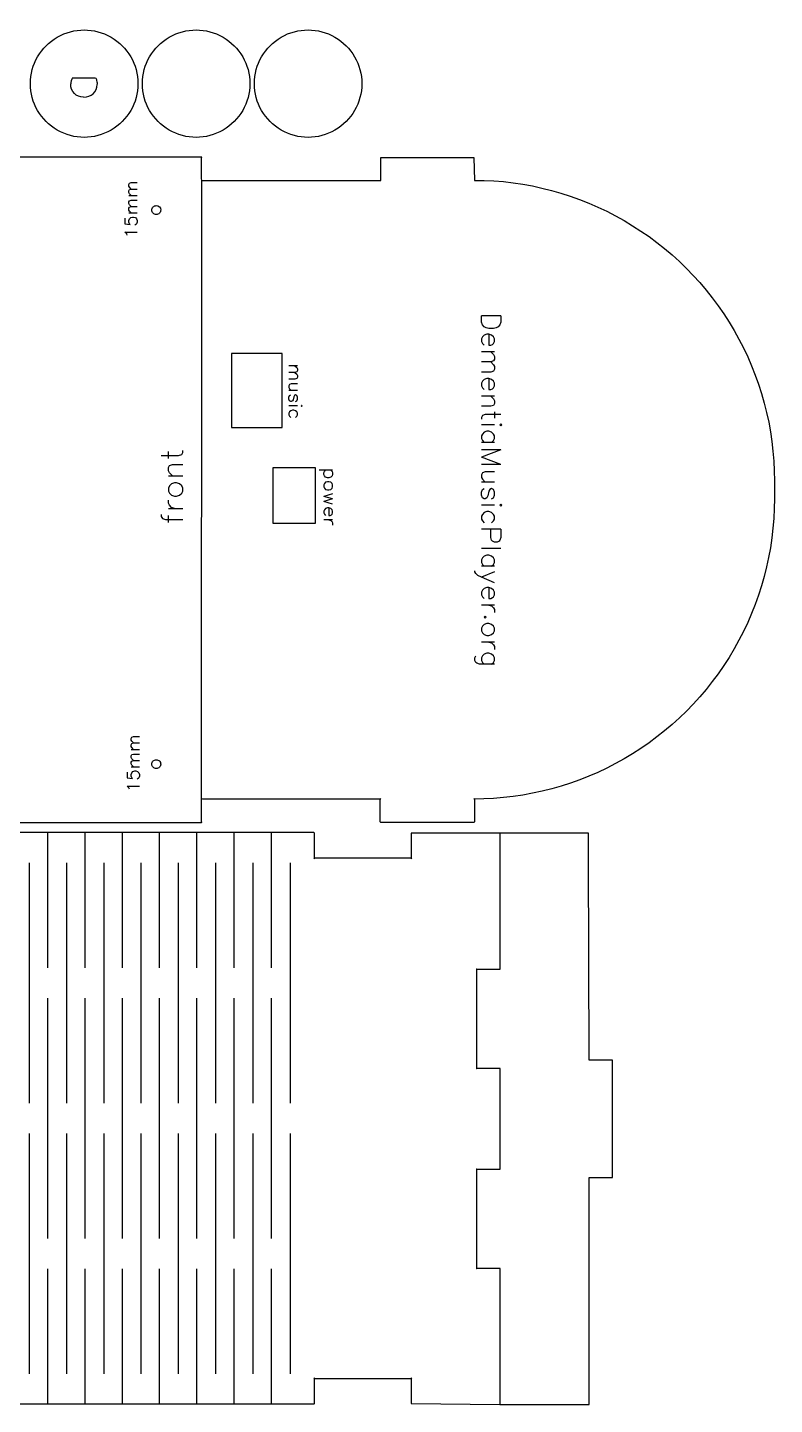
# Model space of a CAD drawing. Extents: x 5 to 388, y 5 to 377.
# Drawn here: x 221.4 to 388.1, y 5 to 312.5 of the extents above; entities that cross this region are included whole.
import ezdxf

# ---------------------------------------------------------------- set-up
doc = ezdxf.new("R2010")
doc.units = 0
doc.layers.add('Your_Design', color=7, linetype='CONTINUOUS')

msp = doc.modelspace()

# ---------------------------------------------------------------- linework, layer by layer
at = {"layer": 'Your_Design', "color": 5}
for points in [[(231.357258, 301.322926), (236.418288, 301.323215)], [(260.192696, 283.606539), (254.993528, 283.606539), (209.493633, 283.606539)], [(290.759984, 278.400337), (300.20889, 278.400019), (300.20889, 283.497376), (321.00991, 283.497376), (321.111912, 278.400019)], [(260.509967, 278.400019), (290.759984, 278.400019)], [(209.493633, 135.005011), (254.993528, 135.005011), (260.192696, 135.005011), (260.294649, 271.323699)], [(388.107696, 211.302211), (388.107696, 207.30217)], [(300.208932, 140.204006), (279.408403, 140.204253), (269.959205, 140.204253), (260.510009, 140.204253)], [(300.107862, 135.106928), (300.107597, 140.305853)], [(321.111781, 140.306029), (321.111517, 135.106685)], [(285.290542, 132.716294), (180.048217, 132.716294), (176.048211, 132.716294), (70.806098, 132.716294), (70.805992, 132.716294), (70.806098, 127.619079), (49.902816, 127.618938), (49.902816, 132.716294), (40.555792, 132.716294), (10.305803, 132.716294)], [(225.884211, 102.505393), (225.884211, 132.716471)], [(234.204545, 102.505393), (234.204545, 132.716471)], [(242.524844, 102.505393), (242.524844, 132.716471)], [(250.845179, 102.505393), (250.845179, 132.716471)], [(259.165513, 102.505393), (259.165513, 132.716471)], [(267.485812, 102.505393), (267.485812, 132.716471)], [(275.806147, 102.505393), (275.806147, 132.716471)], [(285.392107, 126.895884), (285.392107, 132.614694)], [(321.00991, 135.005011), (300.209197, 135.005116)], [(307.02885, 132.615012), (307.02885, 132.614694), (307.02885, 132.614694)], [(307.02885, 132.615012), (307.02885, 126.895884)], [(326.778479, 132.610814), (307.02885, 132.614694)], [(326.880079, 102.296725), (326.880079, 128.058816), (326.880079, 132.523572)], [(346.731992, 10.325018), (346.731992, 55.72301), (346.731992, 55.72301), (351.930991, 55.72301), (351.930991, 55.72301), (351.930991, 81.92601), (351.930991, 81.92601), (346.731992, 81.92601), (346.731992, 81.92601), (346.62999, 127.32501), (346.62999, 132.625009), (346.62999, 132.625066), (346.62999, 132.625066), (326.880114, 132.625715)], [(307.130415, 126.997484), (285.290542, 126.997484)], [(221.724079, 125.954673), (221.724079, 72.294457)], [(230.044378, 125.954673), (230.044378, 72.294457)], [(238.364677, 125.954673), (238.364677, 72.294457)], [(246.685047, 125.954673), (246.685047, 72.294457)], [(255.005346, 125.954673), (255.005346, 72.294457)], [(263.325645, 125.954673), (263.325645, 72.294457)], [(271.646015, 125.954673), (271.646015, 72.294457)], [(279.966349, 125.954673), (279.966349, 72.294457)], [(321.579169, 102.209483), (326.778479, 102.209483)], [(321.680769, 79.969596), (321.680769, 102.296725)], [(225.884211, 42.083379), (225.884211, 95.743737)], [(234.204545, 42.083379), (234.204545, 95.743737)], [(242.524844, 42.083379), (242.524844, 95.743737)], [(250.845179, 42.083379), (250.845179, 95.743737)], [(259.165513, 42.083379), (259.165513, 95.743737)], [(267.485812, 42.083379), (267.485812, 95.743737)], [(275.806147, 42.083379), (275.806147, 95.743737)], [(326.778479, 80.056767), (321.579169, 80.056767)], [(326.880079, 57.642396), (326.880079, 79.969596)], [(221.724079, 65.536646), (221.724079, 11.876359)], [(230.044378, 65.536646), (230.044378, 11.876359)], [(238.364677, 65.536646), (238.364677, 11.876359)], [(246.685047, 65.536646), (246.685047, 11.876359)], [(255.005346, 65.536646), (255.005346, 11.876359)], [(263.325645, 65.536646), (263.325645, 11.876359)], [(271.646015, 65.536646), (271.646015, 11.876359)], [(279.966349, 65.536646), (279.966349, 11.876359)], [(321.579169, 57.555225), (326.778479, 57.555225)], [(321.680769, 35.315302), (321.680769, 57.642396)], [(225.884211, 5.114632), (225.884211, 35.325568)], [(234.204545, 5.114632), (234.204545, 35.325568)], [(242.524844, 5.114632), (242.524844, 35.325568)], [(250.845179, 5.114632), (250.845179, 35.325568)], [(259.165513, 5.114632), (259.165513, 35.325568)], [(267.485812, 5.114632), (267.485812, 35.325568)], [(275.806147, 5.114632), (275.806147, 35.325568)], [(326.778479, 35.402509), (321.579169, 35.402509)], [(326.880079, 9.553211), (326.880079, 35.315302)], [(10.302028, 5.114455), (49.891632, 5.121864), (49.891632, 10.21922), (70.794915, 10.219079), (70.798443, 5.118159), (70.801971, 5.114632), (285.290542, 5.114632)], [(285.290542, 10.833336), (307.130415, 10.833336)], [(285.392107, 5.216232), (285.392107, 10.934936)], [(307.02885, 10.934936), (307.02885, 5.216232), (307.02885, 5.216232)], [(326.880079, 5.088456), (326.880079, 9.553211)], [(326.880114, 5.023862), (346.731992, 5.024003), (346.731992, 5.024003), (346.731992, 10.325018)], [(307.02885, 5.216232), (326.778479, 5.001249)]]:
    msp.add_lwpolyline(points, dxfattribs=at)
for points in [[(245.994994, 300.00001)], [(270.994997, 300.00001)], [(295.995001, 300.00001)], [(250.095643, 270.768568)], [(278.176828, 239.699584), (267.577482, 239.699584), (266.880157, 239.699838), (266.880157, 223.208423), (278.176828, 223.208172)], [(285.629703, 201.804305), (285.629703, 214.19272), (276.138287, 214.19272), (276.138287, 201.804305)], [(250.095643, 147.021574)]]:
    msp.add_lwpolyline(points, close=True, dxfattribs=at)
at = {"layer": 'Your_Design', "color": 1}
for points in [[(244.528923, 276.457603), (244.138685, 276.847841), (244.008606, 277.108), (244.008606, 277.498237), (244.138685, 277.758396), (244.528923, 277.888475), (245.829715, 277.888475)], [(244.528923, 275.026732), (244.138685, 275.416969), (244.008606, 275.677128), (244.008606, 276.067366), (244.138685, 276.327524), (244.528923, 276.457603), (245.829715, 276.457603)], [(244.008606, 275.026732), (245.829715, 275.026732)], [(244.528923, 272.555226), (244.138685, 272.945464), (244.008606, 273.205622), (244.008606, 273.59586), (244.138685, 273.856018), (244.528923, 273.986098), (245.829715, 273.986098)], [(244.528923, 271.124354), (244.138685, 271.514592), (244.008606, 271.77475), (244.008606, 272.164988), (244.138685, 272.425147), (244.528923, 272.555226), (245.829715, 272.555226)], [(244.008606, 271.124354), (245.829715, 271.124354)], [(243.098051, 269.953641), (243.098051, 268.652848), (244.268764, 268.522769), (244.138685, 268.652848), (244.008606, 269.043086), (244.008606, 269.433324), (244.138685, 269.823562), (244.398843, 270.08372), (244.789081, 270.213799), (245.04924, 270.213799), (245.439477, 270.08372), (245.699636, 269.823562), (245.829715, 269.433324), (245.829715, 269.043086), (245.699636, 268.652848), (245.569557, 268.522769), (245.309398, 268.39269)], [(243.618368, 266.181343), (243.488289, 266.441501), (243.098051, 266.831739), (245.829715, 266.831739)], [(327.027185, 248.173494), (322.691443, 248.173494)], [(327.027185, 248.173494), (327.027185, 246.728252), (326.820721, 246.108862), (326.407793, 245.695936), (325.994865, 245.489473), (325.375474, 245.28301), (324.343154, 245.28301), (323.723763, 245.489473), (323.310835, 245.695936), (322.897907, 246.108862), (322.691443, 246.728252), (322.691443, 248.173494)], [(324.343154, 244.044231), (324.343154, 241.566673), (324.756082, 241.566673), (325.16901, 241.773136), (325.375474, 241.9796), (325.581938, 242.392526), (325.581938, 243.011915), (325.375474, 243.424842), (324.962546, 243.837768), (324.343154, 244.044231), (323.930227, 244.044231), (323.310835, 243.837768), (322.897907, 243.424842), (322.691443, 243.011915), (322.691443, 242.392526), (322.897907, 241.9796), (323.310835, 241.566673)], [(325.581938, 240.121431), (322.691443, 240.121431)], [(324.756082, 240.121431), (325.375474, 239.502042), (325.581938, 239.089116), (325.581938, 238.469726), (325.375474, 238.0568), (324.756082, 237.850337), (322.691443, 237.850337)], [(281.601314, 237.008423), (279.699906, 237.008423)], [(281.058054, 237.008423), (281.465499, 236.600979), (281.601314, 236.329349), (281.601314, 235.921905), (281.465499, 235.650275), (281.058054, 235.51446), (279.699906, 235.51446)], [(324.756082, 237.850337), (325.375474, 237.230947), (325.581938, 236.818021), (325.581938, 236.198632), (325.375474, 235.785705), (324.756082, 235.579242), (322.691443, 235.579242)], [(281.058054, 235.51446), (281.465499, 235.107016), (281.601314, 234.835386), (281.601314, 234.427941), (281.465499, 234.156312), (281.058054, 234.020497), (279.699906, 234.020497)], [(324.343154, 234.134), (324.343154, 231.656443), (324.756082, 231.656443), (325.16901, 231.862906), (325.375474, 232.069369), (325.581938, 232.482295), (325.581938, 233.101685), (325.375474, 233.514611), (324.962546, 233.927537), (324.343154, 234.134), (323.930227, 234.134), (323.310835, 233.927537), (322.897907, 233.514611), (322.691443, 233.101685), (322.691443, 232.482295), (322.897907, 232.069369), (323.310835, 231.656443)], [(281.601314, 232.933978), (280.243165, 232.933978), (279.835721, 232.798163), (279.699906, 232.526534), (279.699906, 232.119089), (279.835721, 231.84746), (280.243165, 231.440015)], [(281.601314, 231.440015), (279.699906, 231.440015)], [(281.193869, 228.995348), (281.465499, 229.131163), (281.601314, 229.538607), (281.601314, 229.946052), (281.465499, 230.353496), (281.193869, 230.489311), (280.92224, 230.353496), (280.786425, 230.081867), (280.65061, 229.402792), (280.514795, 229.131163), (280.243165, 228.995348), (280.107351, 228.995348), (279.835721, 229.131163), (279.699906, 229.538607), (279.699906, 229.946052), (279.835721, 230.353496), (280.107351, 230.489311)], [(281.601314, 228.044644), (279.699906, 228.044644)], [(325.581938, 230.211201), (322.691443, 230.211201)], [(324.756082, 230.211201), (325.375474, 229.591811), (325.581938, 229.178885), (325.581938, 228.559496), (325.375474, 228.146569), (324.756082, 227.940106), (322.691443, 227.940106)], [(281.193869, 225.464162), (281.465499, 225.735792), (281.601314, 226.007422), (281.601314, 226.414866), (281.465499, 226.686496), (281.193869, 226.958125), (280.786425, 227.09394), (280.514795, 227.09394), (280.107351, 226.958125), (279.835721, 226.686496), (279.699906, 226.414866), (279.699906, 226.007422), (279.835721, 225.735792), (280.107351, 225.464162)], [(327.027185, 226.081938), (323.517299, 226.081938), (322.897907, 225.875475), (322.691443, 225.462549), (322.691443, 225.049622)], [(325.581938, 226.701327), (325.581938, 225.256085)], [(325.581938, 223.810843), (322.691443, 223.810843)], [(324.962546, 219.888044), (325.375474, 220.30097), (325.581938, 220.713896), (325.581938, 221.333286), (325.375474, 221.746212), (324.962546, 222.159138), (324.343154, 222.365601), (323.930227, 222.365601), (323.310835, 222.159138), (322.897907, 221.746212), (322.691443, 221.333286), (322.691443, 220.713896), (322.897907, 220.30097), (323.310835, 219.888044)], [(325.581938, 219.888044), (322.691443, 219.888044)], [(251.22712, 216.960629), (255.090757, 216.960629), (255.772575, 217.187902), (255.999847, 217.642447), (255.999847, 218.096993)], [(252.818029, 216.278811), (252.818029, 217.86972)], [(327.027185, 218.236339), (322.691443, 218.236339)], [(327.027185, 218.236339), (322.691443, 216.584634)], [(327.027185, 214.932928), (322.691443, 216.584634)], [(253.72712, 212.415175), (253.045302, 213.096993), (252.818029, 213.551538), (252.818029, 214.233357), (253.045302, 214.687902), (253.72712, 214.915175), (255.999847, 214.915175)], [(252.818029, 212.415175), (255.999847, 212.415175)], [(289.472355, 213.668356), (286.477466, 213.668356)], [(289.044514, 213.668356), (289.329741, 213.383129), (289.472355, 213.097901), (289.472355, 212.67006), (289.329741, 212.384832), (289.044514, 212.099604), (288.616672, 211.956991), (288.331445, 211.956991), (287.903603, 212.099604), (287.618376, 212.384832), (287.475762, 212.67006), (287.475762, 213.097901), (287.618376, 213.383129), (287.903603, 213.668356)], [(327.027185, 214.932928), (322.691443, 214.932928)], [(325.581938, 213.281223), (323.517299, 213.281223), (322.897907, 213.07476), (322.691443, 212.661834), (322.691443, 212.042445), (322.897907, 211.629518), (323.517299, 211.010129)], [(325.581938, 211.010129), (322.691443, 211.010129)], [(324.962546, 207.293792), (325.375474, 207.500256), (325.581938, 208.119645), (325.581938, 208.739034), (325.375474, 209.358424), (324.962546, 209.564887), (324.549618, 209.358424), (324.343154, 208.945497), (324.136691, 207.913182), (323.930227, 207.500256), (323.517299, 207.293792), (323.310835, 207.293792), (322.897907, 207.500256), (322.691443, 208.119645), (322.691443, 208.739034), (322.897907, 209.358424), (323.310835, 209.564887)], [(254.181666, 205.142448), (253.499847, 205.36972), (253.045302, 205.824266), (252.818029, 206.278811), (252.818029, 206.960629)], [(289.472355, 208.391646), (287.475762, 207.821191)], [(289.472355, 207.250736), (287.475762, 207.821191)], [(289.472355, 207.250736), (287.475762, 206.68028)], [(289.472355, 206.109825), (287.475762, 206.68028)], [(251.22712, 203.778811), (251.22712, 203.324266), (251.454393, 202.86972), (252.136211, 202.642448), (255.999847, 202.642448)], [(252.818029, 205.142448), (255.999847, 205.142448)], [(252.818029, 201.96063), (252.818029, 203.551539)], [(288.616672, 205.254143), (288.616672, 203.542777), (288.9019, 203.542777), (289.187128, 203.685391), (289.329741, 203.828005), (289.472355, 204.113232), (289.472355, 204.541074), (289.329741, 204.826301), (289.044514, 205.111529), (288.616672, 205.254143), (288.331445, 205.254143), (287.903603, 205.111529), (287.618376, 204.826301), (287.475762, 204.541074), (287.475762, 204.113232), (287.618376, 203.828005), (287.903603, 203.542777)], [(325.581938, 205.84855), (322.691443, 205.84855)], [(324.962546, 201.925751), (325.375474, 202.338677), (325.581938, 202.751603), (325.581938, 203.370993), (325.375474, 203.783919), (324.962546, 204.196845), (324.343154, 204.403308), (323.930227, 204.403308), (323.310835, 204.196845), (322.897907, 203.783919), (322.691443, 203.370993), (322.691443, 202.751603), (322.897907, 202.338677), (323.310835, 201.925751)], [(289.472355, 202.544481), (287.475762, 202.544481)], [(288.616672, 202.544481), (289.044514, 202.401867), (289.329741, 202.116639), (289.472355, 201.831412), (289.472355, 201.40357)], [(327.027185, 200.480509), (322.691443, 200.480509)], [(327.027185, 200.480509), (327.027185, 198.622341), (326.820721, 198.002951), (326.614257, 197.796488), (326.201329, 197.590025), (325.581938, 197.590025), (325.16901, 197.796488), (324.962546, 198.002951), (324.756082, 198.622341), (324.756082, 200.480509)], [(327.027185, 196.144783), (322.691443, 196.144783)], [(324.962546, 192.221983), (325.375474, 192.63491), (325.581938, 193.047836), (325.581938, 193.667225), (325.375474, 194.080152), (324.962546, 194.493078), (324.343154, 194.699541), (323.930227, 194.699541), (323.310835, 194.493078), (322.897907, 194.080152), (322.691443, 193.667225), (322.691443, 193.047836), (322.897907, 192.63491), (323.310835, 192.221983)], [(325.581938, 188.505647), (322.691443, 189.744426), (321.865588, 190.157352), (321.45266, 190.570278), (321.246196, 190.983204), (321.246196, 191.189668)], [(325.581938, 192.221983), (322.691443, 192.221983)], [(325.581938, 190.983204), (322.691443, 189.744426)], [(324.343154, 187.473331), (324.343154, 184.995773), (324.756082, 184.995773), (325.16901, 185.202237), (325.375474, 185.4087), (325.581938, 185.821626), (325.581938, 186.441015), (325.375474, 186.853942), (324.962546, 187.266868), (324.343154, 187.473331), (323.930227, 187.473331), (323.310835, 187.266868), (322.897907, 186.853942), (322.691443, 186.441015), (322.691443, 185.821626), (322.897907, 185.4087), (323.310835, 184.995773)], [(325.581938, 183.550532), (322.691443, 183.550532)], [(324.343154, 183.550532), (324.962546, 183.344068), (325.375474, 182.931142), (325.581938, 182.518216), (325.581938, 181.898826)], [(325.581938, 175.292006), (322.691443, 175.292006)], [(324.343154, 175.292006), (324.962546, 175.085543), (325.375474, 174.672617), (325.581938, 174.25969), (325.581938, 173.640301)], [(324.962546, 170.336891), (325.375474, 170.749817), (325.581938, 171.162743), (325.581938, 171.782133), (325.375474, 172.195059), (324.962546, 172.607985), (324.343154, 172.814448), (323.930227, 172.814448), (323.310835, 172.607985), (322.897907, 172.195059), (322.691443, 171.782133), (322.691443, 171.162743), (322.897907, 170.749817), (323.310835, 170.336891)], [(325.581938, 170.336891), (322.278516, 170.336891), (321.659124, 170.543354), (321.45266, 170.749817), (321.246196, 171.162743), (321.246196, 171.782133), (321.45266, 172.195059)], [(245.025796, 152.736944), (244.635558, 153.127182), (244.505479, 153.387341), (244.505479, 153.777578), (244.635558, 154.037737), (245.025796, 154.167816), (246.326588, 154.167816)], [(245.025796, 151.306073), (244.635558, 151.69631), (244.505479, 151.956469), (244.505479, 152.346707), (244.635558, 152.606865), (245.025796, 152.736944), (246.326588, 152.736944)], [(244.505479, 151.306073), (246.326588, 151.306073)], [(245.025796, 148.834567), (244.635558, 149.224805), (244.505479, 149.484963), (244.505479, 149.875201), (244.635558, 150.135359), (245.025796, 150.265439), (246.326588, 150.265439)], [(245.025796, 147.403695), (244.635558, 147.793933), (244.505479, 148.054091), (244.505479, 148.444329), (244.635558, 148.704488), (245.025796, 148.834567), (246.326588, 148.834567)], [(243.594924, 146.232982), (243.594924, 144.932189), (244.765637, 144.80211), (244.635558, 144.932189), (244.505479, 145.322427), (244.505479, 145.712665), (244.635558, 146.102903), (244.895717, 146.363061), (245.285954, 146.49314), (245.546113, 146.49314), (245.936351, 146.363061), (246.196509, 146.102903), (246.326588, 145.712665), (246.326588, 145.322427), (246.196509, 144.932189), (246.06643, 144.80211), (245.806271, 144.672031)], [(244.505479, 147.403695), (246.326588, 147.403695)], [(244.115241, 142.460684), (243.985162, 142.720842), (243.594924, 143.11108), (246.326588, 143.11108)]]:
    msp.add_lwpolyline(points, dxfattribs=at)
for points in [[(282.552018, 228.180459), (282.416203, 228.044644), (282.552018, 227.908829), (282.687833, 228.044644)], [(327.027185, 224.017307), (326.820721, 223.810843), (327.027185, 223.60438), (327.233649, 223.810843)], [(252.818029, 209.006084), (253.045302, 208.551538), (253.499847, 208.096993), (254.181666, 207.86972), (254.636211, 207.86972), (255.318029, 208.096993), (255.772575, 208.551538), (255.999847, 209.006084), (255.999847, 209.687902), (255.772575, 210.142448), (255.318029, 210.596993), (254.636211, 210.824266), (254.181666, 210.824266), (253.499847, 210.596993), (253.045302, 210.142448), (252.818029, 209.687902)], [(289.472355, 210.388239), (289.329741, 210.673467), (289.044514, 210.958694), (288.616672, 211.101308), (288.331445, 211.101308), (287.903603, 210.958694), (287.618376, 210.673467), (287.475762, 210.388239), (287.475762, 209.960398), (287.618376, 209.67517), (287.903603, 209.389942), (288.331445, 209.247329), (288.616672, 209.247329), (289.044514, 209.389942), (289.329741, 209.67517), (289.472355, 209.960398)], [(327.027185, 206.055014), (326.820721, 205.84855), (327.027185, 205.642087), (327.233649, 205.84855)], [(325.581938, 178.388953), (325.375474, 178.801879), (324.962546, 179.214806), (324.343154, 179.421269), (323.930227, 179.421269), (323.310835, 179.214806), (322.897907, 178.801879), (322.691443, 178.388953), (322.691443, 177.769564), (322.897907, 177.356637), (323.310835, 176.943711), (323.930227, 176.737248), (324.343154, 176.737248), (324.962546, 176.943711), (325.375474, 177.356637), (325.581938, 177.769564)], [(323.723763, 180.866511), (323.517299, 181.072974), (323.310835, 180.866511), (323.517299, 180.660048)]]:
    msp.add_lwpolyline(points, close=True, dxfattribs=at)
at = {"layer": 'Your_Design', "color": 5}
for points in [[(228.002494, 310.387985), (231.71376, 312.530685), (236.286228, 312.530685), (239.997494, 310.387985)], [(253.002497, 310.387985), (256.713763, 312.530685), (261.286231, 312.530685), (264.997497, 310.387985)], [(278.002499, 310.387986), (281.713766, 312.530686), (286.286234, 312.530686), (289.997501, 310.387986)], [(222.004994, 300.00001), (222.004994, 304.285411), (224.291228, 308.245284), (228.002494, 310.387985)], [(239.997494, 310.387985), (243.70876, 308.245284), (245.994994, 304.285411), (245.994994, 300.00001)], [(247.004997, 300.00001), (247.004997, 304.285411), (249.291231, 308.245284), (253.002497, 310.387985)], [(264.997497, 310.387985), (268.708763, 308.245284), (270.994997, 304.285411), (270.994997, 300.00001)], [(272.004998, 300.00001), (272.004998, 304.285411), (274.291233, 308.245285), (278.002499, 310.387986)], [(289.997501, 310.387986), (293.708767, 308.245285), (295.995001, 304.285411), (295.995001, 300.00001)], [(228.002494, 289.612035), (224.291228, 291.754735), (222.004994, 295.714609), (222.004994, 300.00001)], [(233.861534, 297.010765), (232.239103, 296.916226), (230.961114, 298.22898), (231.006263, 299.943708)], [(231.412661, 301.310472), (231.181531, 300.963316), (230.99984, 300.357251), (231.006839, 299.956781)], [(233.860229, 297.010599), (235.577489, 296.911287), (236.935082, 298.168859), (236.893, 299.819929)], [(236.415355, 301.323146), (236.519434, 301.318069), (236.628454, 301.162605), (236.718403, 300.890999)], [(236.718403, 300.890999), (236.808352, 300.619392), (236.871851, 300.253919), (236.894915, 299.875079)], [(245.994994, 300.00001), (245.994994, 295.714609), (243.70876, 291.754735), (239.997494, 289.612035)], [(253.002497, 289.612035), (249.291231, 291.754735), (247.004997, 295.714609), (247.004997, 300.00001)], [(270.994997, 300.00001), (270.994997, 295.714609), (268.708763, 291.754735), (264.997497, 289.612035)], [(278.002499, 289.612034), (274.291233, 291.754734), (272.004998, 295.714609), (272.004998, 300.00001)], [(295.995001, 300.00001), (295.995001, 295.714609), (293.708767, 291.754734), (289.997501, 289.612034)], [(239.997494, 289.612035), (236.286228, 287.469335), (231.71376, 287.469335), (228.002494, 289.612035)], [(264.997497, 289.612035), (261.286231, 287.469335), (256.713763, 287.469335), (253.002497, 289.612035)], [(289.997501, 289.612034), (286.286234, 287.469333), (281.713766, 287.469333), (278.002499, 289.612034)], [(260.294649, 271.323699), (260.294649, 271.378415), (260.192696, 283.606539), (260.192696, 283.606539)], [(260.294296, 283.50501), (260.294296, 283.55969), (260.251293, 283.606539), (260.192696, 283.606539)], [(260.408367, 278.298454), (260.408367, 278.353135), (260.451371, 278.400019), (260.509967, 278.400019)], [(321.111912, 278.400019), (332.645046, 278.495022), (344.357657, 275.298467), (354.560752, 269.411735)], [(249.391956, 271.060033), (249.205327, 271.246661), (249.100484, 271.499786), (249.100492, 271.763719)], [(249.100492, 271.763719), (249.100493, 272.027645), (249.205341, 272.280761), (249.391968, 272.467382)], [(250.095643, 270.768568), (249.83171, 270.76856), (249.578585, 270.873404), (249.391956, 271.060033)], [(249.391968, 272.467382), (249.578596, 272.654003), (249.831716, 272.758842), (250.095643, 272.758834)], [(250.095643, 272.758834), (250.645229, 272.758831), (251.090755, 272.313304), (251.090758, 271.763719)], [(250.799306, 271.060045), (250.612685, 270.873417), (250.359569, 270.76857), (250.095643, 270.768568)], [(251.090758, 271.763719), (251.090766, 271.499792), (250.985927, 271.246673), (250.799306, 271.060045)], [(354.560752, 269.411735), (364.760051, 263.521048), (373.23268, 255.0523), (379.119377, 244.853075)], [(379.119377, 244.853075), (385.01006, 234.653807), (388.107696, 223.079556), (388.107696, 211.302211)], [(388.107696, 207.30217), (388.107696, 195.524825), (385.00618, 183.95449), (379.119377, 173.75131)], [(379.119377, 173.75131), (373.228764, 163.552039), (364.760051, 155.079375), (354.560752, 149.192643)], [(249.391952, 147.313039), (249.205323, 147.499668), (249.100481, 147.752793), (249.100492, 148.016725)], [(249.100492, 148.016725), (249.100489, 148.280651), (249.205335, 148.533768), (249.391963, 148.72039)], [(249.391963, 148.72039), (249.578591, 148.907012), (249.831713, 149.011852), (250.095643, 149.011844)], [(250.095643, 149.011844), (250.359566, 149.011842), (250.612679, 148.906999), (250.799299, 148.720378)], [(250.799299, 148.720378), (250.98592, 148.533756), (251.090761, 148.280645), (251.090758, 148.016725)], [(251.090758, 148.016725), (251.090769, 147.7528), (250.985932, 147.49968), (250.79931, 147.313052)], [(354.560752, 149.192643), (344.361537, 143.301995), (332.787357, 140.204359), (321.010022, 140.204359)], [(250.095643, 147.021574), (249.831708, 147.021567), (249.578581, 147.12641), (249.391952, 147.313039)], [(250.79931, 147.313052), (250.612689, 147.126424), (250.359571, 147.021576), (250.095643, 147.021574)], [(260.510009, 140.204253), (260.455011, 140.204253), (260.408409, 140.247221), (260.408409, 140.305853)], [(300.107597, 140.305853), (300.107597, 140.251137), (300.150604, 140.204253), (300.209197, 140.204253)], [(321.010022, 140.204359), (321.065017, 140.204359), (321.111517, 140.247327), (321.111517, 140.305924)], [(260.192696, 135.005011), (260.247694, 135.005011), (260.294296, 135.048049), (260.294296, 135.106575)], [(285.392107, 132.614694), (285.392107, 132.669692), (285.349103, 132.716294), (285.290542, 132.716294)], [(300.209197, 135.005116), (300.154202, 135.005116), (300.107597, 135.048085), (300.107597, 135.106685)], [(321.111517, 135.106685), (321.11151, 135.052001), (321.068509, 135.005116), (321.010022, 135.005116)], [(326.880079, 132.523572), (326.880079, 132.570526), (326.83704, 132.610814), (326.778479, 132.610814)], [(285.290542, 126.997484), (285.345223, 126.997484), (285.392107, 126.954481), (285.392107, 126.895884)], [(307.02885, 126.895884), (307.02885, 126.950882), (307.071854, 126.997484), (307.130415, 126.997484)], [(321.680769, 102.296725), (321.680769, 102.24977), (321.637766, 102.209483), (321.579169, 102.209483)], [(326.778479, 102.209483), (326.833442, 102.209483), (326.880079, 102.246454), (326.880079, 102.296725)], [(321.579169, 80.056767), (321.634167, 80.056767), (321.680769, 80.019867), (321.680769, 79.969596)], [(326.880079, 79.969596), (326.880079, 80.016551), (326.83704, 80.056767), (326.778479, 80.056767)], [(321.680769, 57.642396), (321.680769, 57.595441), (321.637766, 57.555225), (321.579169, 57.555225)], [(326.778479, 57.555225), (326.833442, 57.555225), (326.880079, 57.592161), (326.880079, 57.642396)], [(321.579169, 35.402509), (321.634167, 35.402509), (321.680769, 35.365573), (321.680769, 35.315302)], [(326.880079, 35.315302), (326.880079, 35.362292), (326.83704, 35.402509), (326.778479, 35.402509)], [(285.392107, 10.934936), (285.392107, 10.879938), (285.349103, 10.833336), (285.290542, 10.833336)], [(307.130415, 10.833336), (307.075734, 10.833336), (307.02885, 10.876339), (307.02885, 10.934936)], [(285.290542, 5.114632), (285.345223, 5.114632), (285.392107, 5.157635), (285.392107, 5.216232)], [(326.778479, 5.001249), (326.833442, 5.001249), (326.880079, 5.038149), (326.880079, 5.088456)]]:
    msp.add_open_spline(points, degree=3, dxfattribs=at)

doc.saveas('drawing.dxf')
